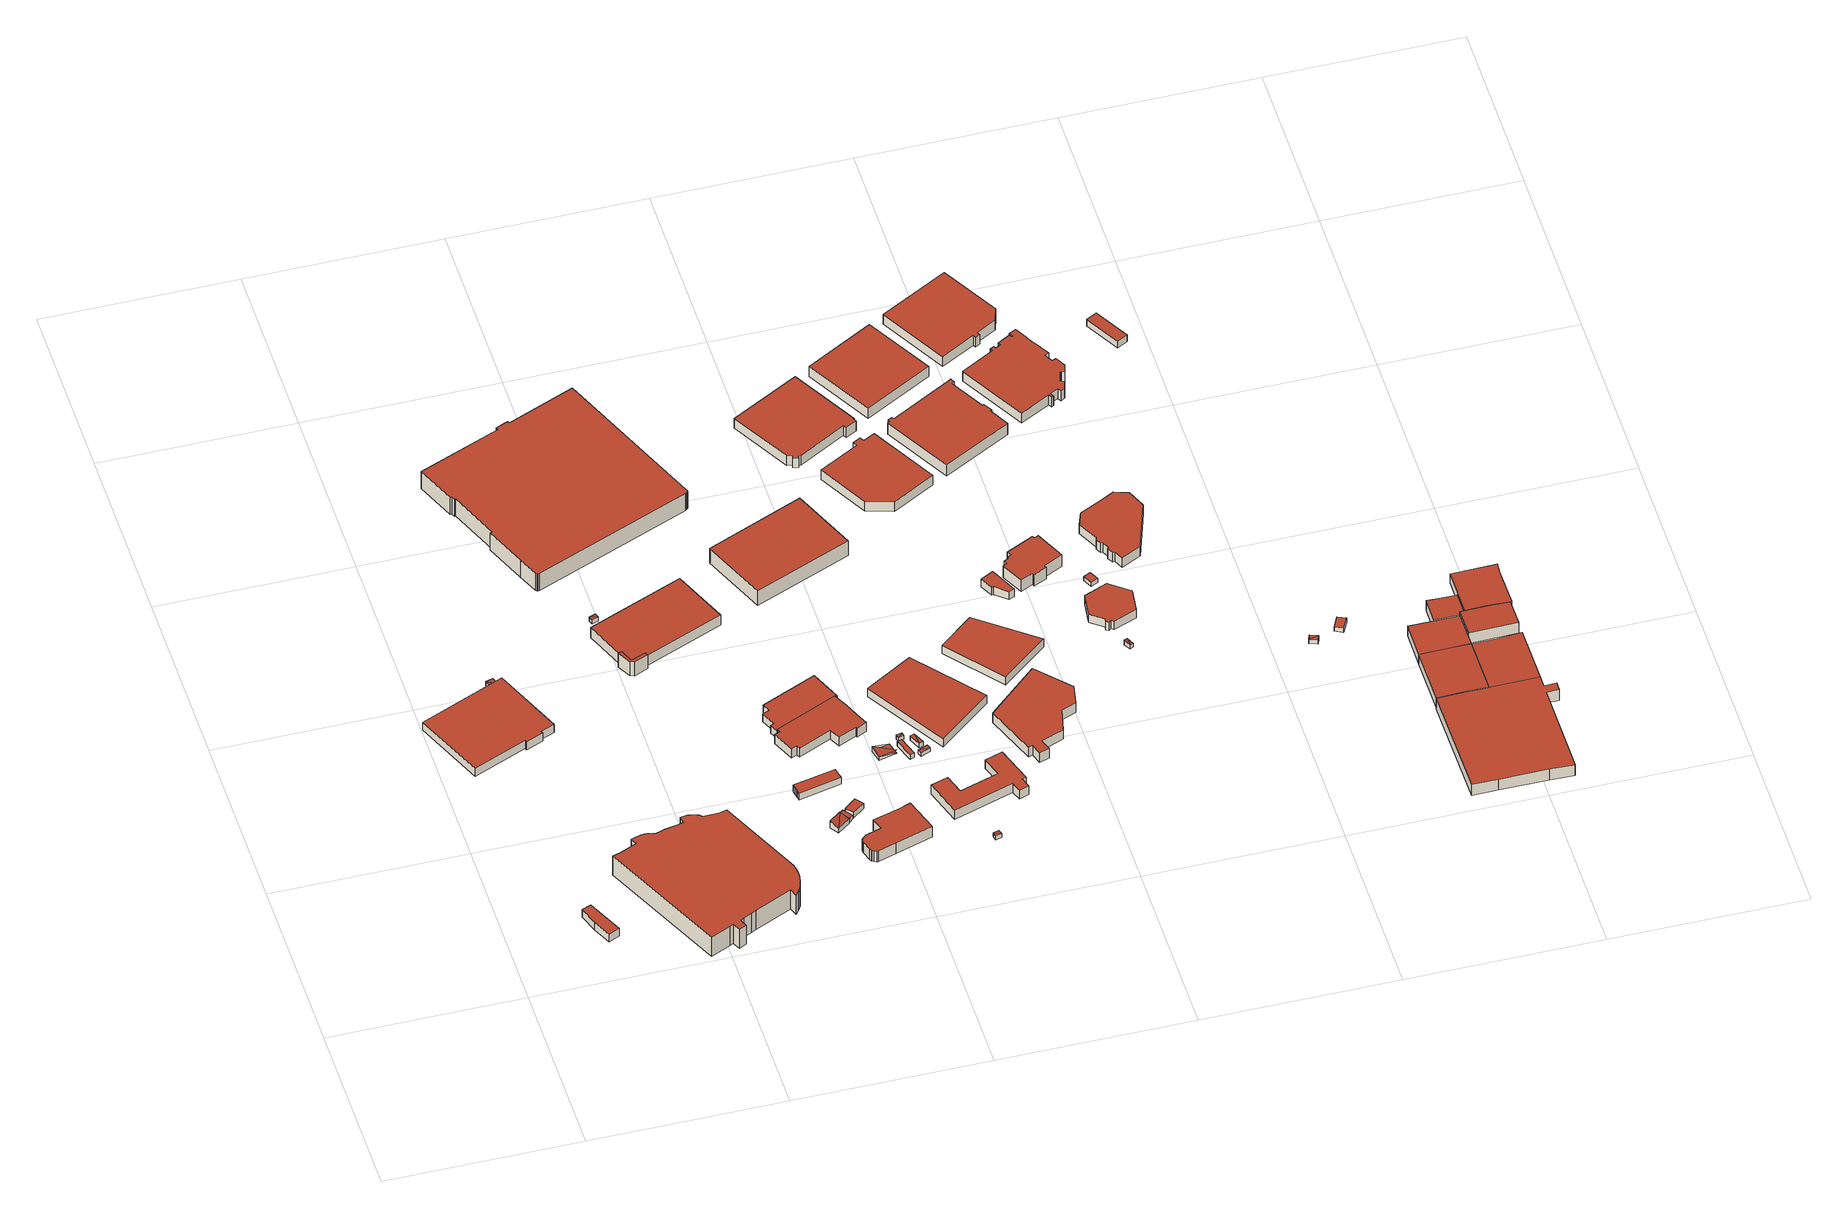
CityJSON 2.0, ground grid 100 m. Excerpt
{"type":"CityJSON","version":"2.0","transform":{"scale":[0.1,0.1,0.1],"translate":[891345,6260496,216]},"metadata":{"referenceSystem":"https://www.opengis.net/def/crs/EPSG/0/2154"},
"CityObjects":{
"building1":{"type":"Building","attributes":{"class":"Building"},"children":["building1-1"]},
"building1-1":{"type":"BuildingPart","parents":["building1"],"geometry":[{"type":"Solid","lod":"2.2","boundaries":[[[[0,1,2,3,4]],[[5,6,7,8,9]],[[9,8,3,4]],[[8,7,2,3]],[[7,6,1,2]],[[6,5,0,1]],[[5,9,4,0]]]],"semantics":{"surfaces":[{"type":"GroundSurface"},{"type":"RoofSurface"},{"type":"WallSurface","on_footprint_edge":true}],"values":[[0,1,2,2,2,2,2]]}}]},
"building2":{"type":"Building","attributes":{"class":"Building"},"children":["building2-1"]},
"building2-1":{"type":"BuildingPart","parents":["building2"],"geometry":[{"type":"Solid","lod":"2.2","boundaries":[[[[10,11,12,13,14,15,16,17]],[[18,19,20,21,22,23,24,25]],[[25,24,16,17]],[[24,23,15,16]],[[23,22,14,15]],[[22,21,13,14]],[[21,20,12,13]],[[20,19,11,12]],[[19,18,10,11]],[[18,25,17,10]]]],"semantics":{"surfaces":[{"type":"GroundSurface"},{"type":"RoofSurface"},{"type":"WallSurface","on_footprint_edge":true}],"values":[[0,1,2,2,2,2,2,2,2,2]]}}]},
"building3":{"type":"Building","attributes":{"class":"Building"},"children":["building3-1"]},
"building3-1":{"type":"BuildingPart","parents":["building3"],"geometry":[{"type":"Solid","lod":"2.2","boundaries":[[[[26,27,28]],[[29,26,28]],[[30,31,32,33]],[[28,27,32,33]],[[27,26,31,32]],[[26,29,30,31]],[[29,28,33,30]]]],"semantics":{"surfaces":[{"type":"RoofSurface","rf_azimuth":23.42,"rf_slope":3.97},{"type":"GroundSurface"},{"type":"WallSurface","on_footprint_edge":true}],"values":[[0,0,1,2,2,2,2]]}}]},
"building4":{"type":"Building","attributes":{"class":"Building"},"children":["building4-1"]},
"building4-1":{"type":"BuildingPart","parents":["building4"],"geometry":[{"type":"Solid","lod":"2.2","boundaries":[[[[34,35,36,37,38,39,40,41,42,43,44,45,46,47,48,49,50,51,52,53,54,55,56,57,58,59,60,61,62,63,64,65,66,67,68,69,70,71,72,73,74]],[[75,76,77,78,79,80,81,82,83,84,85,86,87,88,89,90,91,92,93,94,95,96,97,98,99,100,101,102,103,104,105,106,107,108,109,110,111,112,113,114,115]],[[115,114,73,74]],[[114,113,72,73]],[[113,112,71,72]],[[112,111,70,71]],[[111,110,69,70]],[[110,109,68,69]],[[109,108,67,68]],[[108,107,66,67]],[[107,106,65,66]],[[106,105,64,65]],[[105,104,63,64]],[[104,103,62,63]],[[103,102,61,62]],[[102,101,60,61]],[[101,100,59,60]],[[100,99,58,59]],[[99,98,57,58]],[[98,97,56,57]],[[97,96,55,56]],[[96,95,54,55]],[[95,94,53,54]],[[94,93,52,53]],[[93,92,51,52]],[[92,91,50,51]],[[91,90,49,50]],[[90,89,48,49]],[[89,88,47,48]],[[88,87,46,47]],[[87,86,45,46]],[[86,85,44,45]],[[85,84,43,44]],[[84,83,42,43]],[[83,82,41,42]],[[82,81,40,41]],[[81,80,39,40]],[[80,79,38,39]],[[79,78,37,38]],[[78,77,36,37]],[[77,76,35,36]],[[76,75,34,35]],[[75,115,74,34]]]],"semantics":{"surfaces":[{"type":"GroundSurface"},{"type":"RoofSurface"},{"type":"WallSurface","on_footprint_edge":true}],"values":[[0,1,2,2,2,2,2,2,2,2,2,2,2,2,2,2,2,2,2,2,2,2,2,2,2,2,2,2,2,2,2,2,2,2,2,2,2,2,2,2,2,2,2]]}}]},
"building5":{"type":"Building","attributes":{"class":"Building"},"children":["building5-1"]},
"building5-1":{"type":"BuildingPart","parents":["building5"],"geometry":[{"type":"Solid","lod":"2.2","boundaries":[[[[116,117,118,119,120,121,122]],[[123,124,125,126,127,128,129]],[[129,128,121,122]],[[128,127,120,121]],[[127,126,119,120]],[[126,125,118,119]],[[125,124,117,118]],[[124,123,116,117]],[[123,129,122,116]]]],"semantics":{"surfaces":[{"type":"GroundSurface"},{"type":"RoofSurface"},{"type":"WallSurface","on_footprint_edge":true}],"values":[[0,1,2,2,2,2,2,2,2]]}}]},
"building6":{"type":"Building","attributes":{"class":"Building"},"children":["building6-1"]},
"building6-1":{"type":"BuildingPart","parents":["building6"],"geometry":[{"type":"Solid","lod":"2.2","boundaries":[[[[130,131,132]],[[133,130,132]],[[134,135,136,137]],[[132,131,136,137]],[[131,130,135,136]],[[130,133,134,135]],[[133,132,137,134]]]],"semantics":{"surfaces":[{"type":"RoofSurface","rf_azimuth":169.18,"rf_slope":0.268},{"type":"GroundSurface"},{"type":"WallSurface","on_footprint_edge":true}],"values":[[0,0,1,2,2,2,2]]}}]},
"building7":{"type":"Building","attributes":{"class":"Building"},"children":["building7-1"]},
"building7-1":{"type":"BuildingPart","parents":["building7"],"geometry":[{"type":"Solid","lod":"2.2","boundaries":[[[[138,139,140,141]],[[142,143,144,145]],[[145,144,140,141]],[[144,143,139,140]],[[143,142,138,139]],[[142,145,141,138]]]],"semantics":{"surfaces":[{"type":"GroundSurface"},{"type":"RoofSurface"},{"type":"WallSurface","on_footprint_edge":true}],"values":[[0,1,2,2,2,2]]}}]},
"building8":{"type":"Building","attributes":{"class":"Building"},"children":["building8-1"]},
"building8-1":{"type":"BuildingPart","parents":["building8"],"geometry":[{"type":"Solid","lod":"2.2","boundaries":[[[[146,147,148]],[[149,148,147]],[[150,151,152,153]],[[149,147,152,153]],[[147,146,151,152]],[[146,148,150,151]],[[148,149,153,150]]]],"semantics":{"surfaces":[{"type":"RoofSurface","rf_azimuth":308.17,"rf_slope":16.31},{"type":"GroundSurface"},{"type":"WallSurface","on_footprint_edge":true}],"values":[[0,0,1,2,2,2,2]]}}]},
"building9":{"type":"Building","attributes":{"class":"Building"},"children":["building9-1"]},
"building9-1":{"type":"BuildingPart","parents":["building9"],"geometry":[{"type":"Solid","lod":"2.2","boundaries":[[[[154,155,156,157,158,159,160,161,162]],[[163,164,165,166,167,168,169,170,171]],[[171,170,161,162]],[[170,169,160,161]],[[169,168,159,160]],[[168,167,158,159]],[[167,166,157,158]],[[166,165,156,157]],[[165,164,155,156]],[[164,163,154,155]],[[163,171,162,154]]]],"semantics":{"surfaces":[{"type":"GroundSurface"},{"type":"RoofSurface"},{"type":"WallSurface","on_footprint_edge":true}],"values":[[0,1,2,2,2,2,2,2,2,2,2]]}}]},
"building10":{"type":"Building","attributes":{"class":"Building"},"children":["building10-1"]},
"building10-1":{"type":"BuildingPart","parents":["building10"],"geometry":[{"type":"Solid","lod":"2.2","boundaries":[[[[172,173,174,175]],[[176,177,178,179]],[[179,178,174,175]],[[178,177,173,174]],[[177,176,172,173]],[[176,179,175,172]]]],"semantics":{"surfaces":[{"type":"GroundSurface"},{"type":"RoofSurface"},{"type":"WallSurface","on_footprint_edge":true}],"values":[[0,1,2,2,2,2]]}}]},
"building11":{"type":"Building","attributes":{"class":"ParkingGarage"},"children":["building11-1"]},
"building11-1":{"type":"BuildingPart","parents":["building11"],"geometry":[{"type":"Solid","lod":"2.2","boundaries":[[[[180,181,182,183,184,185,186,187,188,189,190,191,192,193,194,195,196,197,198,199,200,201,202]],[[203,204,205,206,207,208,209,210,211,212,213,214,215,216,217,218,219,220,221,222,223,224,225]],[[225,224,201,202]],[[224,223,200,201]],[[223,222,199,200]],[[222,221,198,199]],[[221,220,197,198]],[[220,219,196,197]],[[219,218,195,196]],[[218,217,194,195]],[[217,216,193,194]],[[216,215,192,193]],[[215,214,191,192]],[[214,213,190,191]],[[213,212,189,190]],[[212,211,188,189]],[[211,210,187,188]],[[210,209,186,187]],[[209,208,185,186]],[[208,207,184,185]],[[207,206,183,184]],[[206,205,182,183]],[[205,204,181,182]],[[204,203,180,181]],[[203,225,202,180]]]],"semantics":{"surfaces":[{"type":"GroundSurface"},{"type":"RoofSurface"},{"type":"WallSurface","on_footprint_edge":true}],"values":[[0,1,2,2,2,2,2,2,2,2,2,2,2,2,2,2,2,2,2,2,2,2,2,2,2]]}}]},
"building12":{"type":"Building","attributes":{"class":"Building"},"children":["building12-1"]},
"building12-1":{"type":"BuildingPart","parents":["building12"],"geometry":[{"type":"Solid","lod":"2.2","boundaries":[[[[226,227,228,229]],[[230,231,232,233]],[[233,232,228,229]],[[232,231,227,228]],[[231,230,226,227]],[[230,233,229,226]]]],"semantics":{"surfaces":[{"type":"GroundSurface"},{"type":"RoofSurface"},{"type":"WallSurface","on_footprint_edge":true}],"values":[[0,1,2,2,2,2]]}}]},
"building13":{"type":"Building","attributes":{"class":"Building"},"children":["building13-1"]},
"building13-1":{"type":"BuildingPart","parents":["building13"],"geometry":[{"type":"Solid","lod":"2.2","boundaries":[[[[234,235,236,237,238,239,240,241,242,243,244,245,246,247,248,249,250,251,252,253]],[[254,255,256,257,258,259,260,261,262,263,264,265,266,267,268,269,270,271,272,273]],[[273,272,252,253]],[[272,271,251,252]],[[271,270,250,251]],[[270,269,249,250]],[[269,268,248,249]],[[268,267,247,248]],[[267,266,246,247]],[[266,265,245,246]],[[265,264,244,245]],[[264,263,243,244]],[[263,262,242,243]],[[262,261,241,242]],[[261,260,240,241]],[[260,259,239,240]],[[259,258,238,239]],[[258,257,237,238]],[[257,256,236,237]],[[256,255,235,236]],[[255,254,234,235]],[[254,273,253,234]]]],"semantics":{"surfaces":[{"type":"GroundSurface"},{"type":"RoofSurface"},{"type":"WallSurface","on_footprint_edge":true}],"values":[[0,1,2,2,2,2,2,2,2,2,2,2,2,2,2,2,2,2,2,2,2,2]]}}]},
"building14":{"type":"Building","attributes":{"class":"Building"},"children":["building14-1"]},
"building14-1":{"type":"BuildingPart","parents":["building14"],"geometry":[{"type":"Solid","lod":"2.2","boundaries":[[[[274,275,276,277,278,279,280,281,282,283,284,285,286,287]],[[288,289,290,291,292,293,294,295,296,297,298,299,300,301]],[[301,300,286,287]],[[300,299,285,286]],[[299,298,284,285]],[[298,297,283,284]],[[297,296,282,283]],[[296,295,281,282]],[[295,294,280,281]],[[294,293,279,280]],[[293,292,278,279]],[[292,291,277,278]],[[291,290,276,277]],[[290,289,275,276]],[[289,288,274,275]],[[288,301,287,274]]]],"semantics":{"surfaces":[{"type":"GroundSurface"},{"type":"RoofSurface"},{"type":"WallSurface","on_footprint_edge":true}],"values":[[0,1,2,2,2,2,2,2,2,2,2,2,2,2,2,2]]}}]},
"building15":{"type":"Building","attributes":{"class":"Building"},"children":["building15-1"]},
"building15-1":{"type":"BuildingPart","parents":["building15"],"geometry":[{"type":"Solid","lod":"2.2","boundaries":[[[[302,303,304,305,306,307,308,309]],[[310,311,312,313,314,315,316,317]],[[317,316,308,309]],[[316,315,307,308]],[[315,314,306,307]],[[314,313,305,306]],[[313,312,304,305]],[[312,311,303,304]],[[311,310,302,303]],[[310,317,309,302]]]],"semantics":{"surfaces":[{"type":"GroundSurface"},{"type":"RoofSurface"},{"type":"WallSurface","on_footprint_edge":true}],"values":[[0,1,2,2,2,2,2,2,2,2]]}}]},
"building16":{"type":"Building","attributes":{"class":"Building"},"children":["building16-1"]},
"building16-1":{"type":"BuildingPart","parents":["building16"],"geometry":[{"type":"MultiSurface","lod":"2.2","boundaries":[[[318,319,320]],[[321,322,323]],[[324,325,326,327]],[[321,323,326,327]],[[323,318,325,326]],[[318,320,324,325]],[[320,321,327,324]]],"semantics":{"surfaces":[{"type":"RoofSurface","rf_azimuth":283.57,"rf_slope":8.54},{"type":"RoofSurface","rf_azimuth":321.72,"rf_slope":0.901},{"type":"GroundSurface"},{"type":"WallSurface","on_footprint_edge":true}],"values":[0,1,2,3,3,3,3]}}]},
"building17":{"type":"Building","attributes":{"class":"Building"},"children":["building17-1"]},
"building17-1":{"type":"BuildingPart","parents":["building17"],"geometry":[{"type":"Solid","lod":"2.2","boundaries":[[[[328,329,330,331]],[[332,333,334,335]],[[335,334,330,331]],[[334,333,329,330]],[[333,332,328,329]],[[332,335,331,328]]]],"semantics":{"surfaces":[{"type":"GroundSurface"},{"type":"RoofSurface"},{"type":"WallSurface","on_footprint_edge":true}],"values":[[0,1,2,2,2,2]]}}]},
"building18":{"type":"Building","attributes":{"class":"Building"},"children":["building18-1"]},
"building18-1":{"type":"BuildingPart","parents":["building18"],"geometry":[{"type":"Solid","lod":"2.2","boundaries":[[[[336,337,338]],[[339,338,337]],[[340,341,342,343]],[[339,337,342,343]],[[337,336,341,342]],[[336,338,340,341]],[[338,339,343,340]]]],"semantics":{"surfaces":[{"type":"RoofSurface","rf_azimuth":20.62,"rf_slope":2.39},{"type":"GroundSurface"},{"type":"WallSurface","on_footprint_edge":true}],"values":[[0,0,1,2,2,2,2]]}}]},
"building19":{"type":"Building","attributes":{"class":"Building"},"children":["building19-1"]},
"building19-1":{"type":"BuildingPart","parents":["building19"],"geometry":[{"type":"Solid","lod":"2.2","boundaries":[[[[344,345,346]],[[347,344,346]],[[348,349,350,351]],[[346,345,350,351]],[[345,344,349,350]],[[344,347,348,349]],[[347,346,351,348]]]],"semantics":{"surfaces":[{"type":"RoofSurface","rf_azimuth":138.87,"rf_slope":0.602},{"type":"GroundSurface"},{"type":"WallSurface","on_footprint_edge":true}],"values":[[0,0,1,2,2,2,2]]}}]},
"building20":{"type":"Building","attributes":{"class":"Building"},"children":["building20-1"]},
"building20-1":{"type":"BuildingPart","parents":["building20"],"geometry":[{"type":"Solid","lod":"2.2","boundaries":[[[[352,353,354]],[[355,352,354]],[[356,357,358,359]],[[354,353,358,359]],[[353,352,357,358]],[[352,355,356,357]],[[355,354,359,356]]]],"semantics":{"surfaces":[{"type":"RoofSurface","rf_azimuth":292.14,"rf_slope":0.606},{"type":"GroundSurface"},{"type":"WallSurface","on_footprint_edge":true}],"values":[[0,0,1,2,2,2,2]]}}]},
"building21":{"type":"Building","attributes":{"class":"Building"},"children":["building21-1"]},
"building21-1":{"type":"BuildingPart","parents":["building21"],"geometry":[{"type":"Solid","lod":"2.2","boundaries":[[[[360,361,362]],[[363,362,361]],[[364,365,366,367]],[[363,361,366,367]],[[361,360,365,366]],[[360,362,364,365]],[[362,363,367,364]]]],"semantics":{"surfaces":[{"type":"RoofSurface","rf_azimuth":40.24,"rf_slope":0.474},{"type":"GroundSurface"},{"type":"WallSurface","on_footprint_edge":true}],"values":[[0,0,1,2,2,2,2]]}}]},
"building22":{"type":"Building","attributes":{"class":"Building"},"children":["building22-1"]},
"building22-1":{"type":"BuildingPart","parents":["building22"],"geometry":[{"type":"Solid","lod":"2.2","boundaries":[[[[368,369,370,371,372,373,374,375,376,377,378,379]],[[380,381,382,383,384,385,386,387,388,389,390,391]],[[391,390,378,379]],[[390,389,377,378]],[[389,388,376,377]],[[388,387,375,376]],[[387,386,374,375]],[[386,385,373,374]],[[385,384,372,373]],[[384,383,371,372]],[[383,382,370,371]],[[382,381,369,370]],[[381,380,368,369]],[[380,391,379,368]]]],"semantics":{"surfaces":[{"type":"GroundSurface"},{"type":"RoofSurface"},{"type":"WallSurface","on_footprint_edge":true}],"values":[[0,1,2,2,2,2,2,2,2,2,2,2,2,2]]}}]},
"building23":{"type":"Building","attributes":{"class":"Building"},"children":["building23-1"]},
"building23-1":{"type":"BuildingPart","parents":["building23"],"geometry":[{"type":"Solid","lod":"2.2","boundaries":[[[[392,393,394,395]],[[396,397,398,399]],[[399,398,394,395]],[[398,397,393,394]],[[397,396,392,393]],[[396,399,395,392]]]],"semantics":{"surfaces":[{"type":"GroundSurface"},{"type":"RoofSurface"},{"type":"WallSurface","on_footprint_edge":true}],"values":[[0,1,2,2,2,2]]}}]},
"building24":{"type":"Building","attributes":{"class":"Building"},"children":["building24-1"]},
"building24-1":{"type":"BuildingPart","parents":["building24"],"geometry":[{"type":"Solid","lod":"2.2","boundaries":[[[[400,401,402,403]],[[404,405,406,407]],[[407,406,402,403]],[[406,405,401,402]],[[405,404,400,401]],[[404,407,403,400]]]],"semantics":{"surfaces":[{"type":"GroundSurface"},{"type":"RoofSurface"},{"type":"WallSurface","on_footprint_edge":true}],"values":[[0,1,2,2,2,2]]}}]},
"building25":{"type":"Building","attributes":{"class":"Building"},"children":["building25-1"]},
"building25-1":{"type":"BuildingPart","parents":["building25"],"geometry":[{"type":"Solid","lod":"2.2","boundaries":[[[[408,409,410,411,412,413,414,415,416,417,418]],[[419,420,421,422,423,424,425,426,427,428,429]],[[429,428,417,418]],[[428,427,416,417]],[[427,426,415,416]],[[426,425,414,415]],[[425,424,413,414]],[[424,423,412,413]],[[423,422,411,412]],[[422,421,410,411]],[[421,420,409,410]],[[420,419,408,409]],[[419,429,418,408]]]],"semantics":{"surfaces":[{"type":"GroundSurface"},{"type":"RoofSurface"},{"type":"WallSurface","on_footprint_edge":true}],"values":[[0,1,2,2,2,2,2,2,2,2,2,2,2]]}}]},
"building26":{"type":"Building","attributes":{"class":"Building"},"children":["building26-1"]},
"building26-1":{"type":"BuildingPart","parents":["building26"],"geometry":[{"type":"Solid","lod":"2.2","boundaries":[[[[430,431,432,433]],[[434,435,436,437]],[[437,436,432,433]],[[436,435,431,432]],[[435,434,430,431]],[[434,437,433,430]]]],"semantics":{"surfaces":[{"type":"GroundSurface"},{"type":"RoofSurface"},{"type":"WallSurface","on_footprint_edge":true}],"values":[[0,1,2,2,2,2]]}}]},
"building27":{"type":"Building","attributes":{"class":"Building"},"children":["building27-1"]},
"building27-1":{"type":"BuildingPart","parents":["building27"],"geometry":[{"type":"Solid","lod":"2.2","boundaries":[[[[438,439,440,441,442,443,444,445,446,447,448,449,450]],[[451,452,453,454,455,456,457,458,459,460,461,462,463]],[[463,462,449,450]],[[462,461,448,449]],[[461,460,447,448]],[[460,459,446,447]],[[459,458,445,446]],[[458,457,444,445]],[[457,456,443,444]],[[456,455,442,443]],[[455,454,441,442]],[[454,453,440,441]],[[453,452,439,440]],[[452,451,438,439]],[[451,463,450,438]]]],"semantics":{"surfaces":[{"type":"GroundSurface"},{"type":"RoofSurface"},{"type":"WallSurface","on_footprint_edge":true}],"values":[[0,1,2,2,2,2,2,2,2,2,2,2,2,2,2]]}}]},
"building28":{"type":"Building","attributes":{"class":"Building"},"children":["building28-1"]},
"building28-1":{"type":"BuildingPart","parents":["building28"],"geometry":[{"type":"Solid","lod":"2.2","boundaries":[[[[464,465,466,467,468,469,470,471,472]],[[473,474,475,476,477,478,479,480,481]],[[481,480,471,472]],[[480,479,470,471]],[[479,478,469,470]],[[478,477,468,469]],[[477,476,467,468]],[[476,475,466,467]],[[475,474,465,466]],[[474,473,464,465]],[[473,481,472,464]]]],"semantics":{"surfaces":[{"type":"GroundSurface"},{"type":"RoofSurface"},{"type":"WallSurface","on_footprint_edge":true}],"values":[[0,1,2,2,2,2,2,2,2,2,2]]}}]},
"building29":{"type":"Building","attributes":{"class":"Building"},"children":["building29-1"]},
"building29-1":{"type":"BuildingPart","parents":["building29"],"geometry":[{"type":"Solid","lod":"2.2","boundaries":[[[[482,483,484,485,486,487,488,489]],[[490,491,492,493,494,495,496,497]],[[497,496,488,489]],[[496,495,487,488]],[[495,494,486,487]],[[494,493,485,486]],[[493,492,484,485]],[[492,491,483,484]],[[491,490,482,483]],[[490,497,489,482]]]],"semantics":{"surfaces":[{"type":"GroundSurface"},{"type":"RoofSurface"},{"type":"WallSurface","on_footprint_edge":true}],"values":[[0,1,2,2,2,2,2,2,2,2]]}}]},
"building30":{"type":"Building","attributes":{"class":"Building"},"children":["building30-1"]},
"building30-1":{"type":"BuildingPart","parents":["building30"],"geometry":[{"type":"Solid","lod":"2.2","boundaries":[[[[498,499,500,501,502,503,504,505,506,507,508,509,510,511,512,513]],[[514,515,516,517,518,519,520,521,522,523,524,525,526,527,528,529]],[[529,528,512,513]],[[528,527,511,512]],[[527,526,510,511]],[[526,525,509,510]],[[525,524,508,509]],[[524,523,507,508]],[[523,522,506,507]],[[522,521,505,506]],[[521,520,504,505]],[[520,519,503,504]],[[519,518,502,503]],[[518,517,501,502]],[[517,516,500,501]],[[516,515,499,500]],[[515,514,498,499]],[[514,529,513,498]]]],"semantics":{"surfaces":[{"type":"GroundSurface"},{"type":"RoofSurface"},{"type":"WallSurface","on_footprint_edge":true}],"values":[[0,1,2,2,2,2,2,2,2,2,2,2,2,2,2,2,2,2]]}}]},
"building31":{"type":"Building","attributes":{"class":"Building"},"children":["building31-1"]},
"building31-1":{"type":"BuildingPart","parents":["building31"],"geometry":[{"type":"Solid","lod":"2.2","boundaries":[[[[530,531,532,533]],[[534,535,536,537]],[[537,536,532,533]],[[536,535,531,532]],[[535,534,530,531]],[[534,537,533,530]]]],"semantics":{"surfaces":[{"type":"GroundSurface"},{"type":"RoofSurface"},{"type":"WallSurface","on_footprint_edge":true}],"values":[[0,1,2,2,2,2]]}}]},
"building32":{"type":"Building","attributes":{"class":"Building"},"children":["building32-1"]},
"building32-1":{"type":"BuildingPart","parents":["building32"],"geometry":[{"type":"Solid","lod":"2.2","boundaries":[[[[538,539,540]],[[541,538,540]],[[542,543,544,545]],[[540,539,544,545]],[[539,538,543,544]],[[538,541,542,543]],[[541,540,545,542]]]],"semantics":{"surfaces":[{"type":"RoofSurface","rf_azimuth":349.72,"rf_slope":10.36},{"type":"GroundSurface"},{"type":"WallSurface","on_footprint_edge":true}],"values":[[0,0,1,2,2,2,2]]}}]},
"building33":{"type":"Building","attributes":{"class":"Building"},"children":["building33-1"]},
"building33-1":{"type":"BuildingPart","parents":["building33"],"geometry":[{"type":"Solid","lod":"2.2","boundaries":[[[[546,547,548,549,550,551,552,553,554,555,556,557,558,559,560]],[[561,562,563,564,565,566,567,568,569,570,571,572,573,574,575]],[[575,574,559,560]],[[574,573,558,559]],[[573,572,557,558]],[[572,571,556,557]],[[571,570,555,556]],[[570,569,554,555]],[[569,568,553,554]],[[568,567,552,553]],[[567,566,551,552]],[[566,565,550,551]],[[565,564,549,550]],[[564,563,548,549]],[[563,562,547,548]],[[562,561,546,547]],[[561,575,560,546]]]],"semantics":{"surfaces":[{"type":"GroundSurface"},{"type":"RoofSurface"},{"type":"WallSurface","on_footprint_edge":true}],"values":[[0,1,2,2,2,2,2,2,2,2,2,2,2,2,2,2,2]]}}]},
"building34":{"type":"Building","attributes":{"class":"Building"},"children":["building34-1"]},
"building34-1":{"type":"BuildingPart","parents":["building34"],"geometry":[{"type":"Solid","lod":"2.2","boundaries":[[[[576,577,578,579,580,581,582,583,584,585]],[[586,587,588,589,590,591,592,593,594,595]],[[595,594,584,585]],[[594,593,583,584]],[[593,592,582,583]],[[592,591,581,582]],[[591,590,580,581]],[[590,589,579,580]],[[589,588,578,579]],[[588,587,577,578]],[[587,586,576,577]],[[586,595,585,576]]]],"semantics":{"surfaces":[{"type":"GroundSurface"},{"type":"RoofSurface"},{"type":"WallSurface","on_footprint_edge":true}],"values":[[0,1,2,2,2,2,2,2,2,2,2,2]]}}]},
"building35":{"type":"Building","attributes":{"class":"Building"},"children":["building35-1"]},
"building35-1":{"type":"BuildingPart","parents":["building35"],"geometry":[{"type":"Solid","lod":"2.2","boundaries":[[[[596,597,598,599]],[[600,601,602,603]],[[603,602,598,599]],[[602,601,597,598]],[[601,600,596,597]],[[600,603,599,596]]]],"semantics":{"surfaces":[{"type":"GroundSurface"},{"type":"RoofSurface"},{"type":"WallSurface","on_footprint_edge":true}],"values":[[0,1,2,2,2,2]]}}]},
"building36":{"type":"Building","attributes":{"class":"Building"},"children":["building36-1"]},
"building36-1":{"type":"BuildingPart","parents":["building36"],"geometry":[{"type":"Solid","lod":"2.2","boundaries":[[[[604,605,606,607,608,609,610,611,612,613,614,615,616,617,618,619]],[[620,621,622,623,624,625,626,627,628,629,630,631,632,633,634,635]],[[635,634,618,619]],[[634,633,617,618]],[[633,632,616,617]],[[632,631,615,616]],[[631,630,614,615]],[[630,629,613,614]],[[629,628,612,613]],[[628,627,611,612]],[[627,626,610,611]],[[626,625,609,610]],[[625,624,608,609]],[[624,623,607,608]],[[623,622,606,607]],[[622,621,605,606]],[[621,620,604,605]],[[620,635,619,604]]]],"semantics":{"surfaces":[{"type":"GroundSurface"},{"type":"RoofSurface"},{"type":"WallSurface","on_footprint_edge":true}],"values":[[0,1,2,2,2,2,2,2,2,2,2,2,2,2,2,2,2,2]]}}]},
"building37":{"type":"Building","attributes":{"class":"Building"},"children":["building37-1"]},
"building37-1":{"type":"BuildingPart","parents":["building37"],"geometry":[{"type":"Solid","lod":"2.2","boundaries":[[[[636,637,638,639,640,641,642,643,644]],[[645,646,647,648,649,650,651,652,653]],[[653,652,643,644]],[[652,651,642,643]],[[651,650,641,642]],[[650,649,640,641]],[[649,648,639,640]],[[648,647,638,639]],[[647,646,637,638]],[[646,645,636,637]],[[645,653,644,636]]]],"semantics":{"surfaces":[{"type":"GroundSurface"},{"type":"RoofSurface"},{"type":"WallSurface","on_footprint_edge":true}],"values":[[0,1,2,2,2,2,2,2,2,2,2]]}}]},
"building38":{"type":"Building","attributes":{"class":"Building"},"children":["building38-1"]},
"building38-1":{"type":"BuildingPart","parents":["building38"],"geometry":[{"type":"Solid","lod":"2.2","boundaries":[[[[654,655,656,657,658,659,660,661,662,663,664,665,666,667,668,669,670,671,672,673,674,675,676,677,678,679,680,681,682,683,684,685,686,687,688,689,690,691]],[[692,693,694,695,696,697,698,699,700,701,702,703,704,705,706,707,708,709,710,711,712,713,714,715,716,717,718,719,720,721,722,723,724,725,726,727,728,729]],[[729,728,690,691]],[[728,727,689,690]],[[727,726,688,689]],[[726,725,687,688]],[[725,724,686,687]],[[724,723,685,686]],[[723,722,684,685]],[[722,721,683,684]],[[721,720,682,683]],[[720,719,681,682]],[[719,718,680,681]],[[718,717,679,680]],[[717,716,678,679]],[[716,715,677,678]],[[715,714,676,677]],[[714,713,675,676]],[[713,712,674,675]],[[712,711,673,674]],[[711,710,672,673]],[[710,709,671,672]],[[709,708,670,671]],[[708,707,669,670]],[[707,706,668,669]],[[706,705,667,668]],[[705,704,666,667]],[[704,703,665,666]],[[703,702,664,665]],[[702,701,663,664]],[[701,700,662,663]],[[700,699,661,662]],[[699,698,660,661]],[[698,697,659,660]],[[697,696,658,659]],[[696,695,657,658]],[[695,694,656,657]],[[694,693,655,656]],[[693,692,654,655]],[[692,729,691,654]]]],"semantics":{"surfaces":[{"type":"GroundSurface"},{"type":"RoofSurface"},{"type":"WallSurface","on_footprint_edge":true}],"values":[[0,1,2,2,2,2,2,2,2,2,2,2,2,2,2,2,2,2,2,2,2,2,2,2,2,2,2,2,2,2,2,2,2,2,2,2,2,2,2,2]]}}]},
"building39":{"type":"Building","attributes":{"class":"Building"},"children":["building39-1"]},
"building39-1":{"type":"BuildingPart","parents":["building39"],"geometry":[{"type":"Solid","lod":"2.2","boundaries":[[[[730,731,732]],[[733,730,732]],[[734,735,736,737]],[[732,731,736,737]],[[731,730,735,736]],[[730,733,734,735]],[[733,732,737,734]]]],"semantics":{"surfaces":[{"type":"RoofSurface","rf_azimuth":47.46,"rf_slope":0.66},{"type":"GroundSurface"},{"type":"WallSurface","on_footprint_edge":true}],"values":[[0,0,1,2,2,2,2]]}}]},
"building40":{"type":"Building","attributes":{"class":"Building"},"children":["building40-1"]},
"building40-1":{"type":"BuildingPart","parents":["building40"],"geometry":[{"type":"Solid","lod":"2.2","boundaries":[[[[738,739,740,741]],[[742,743,744,745]],[[745,744,740,741]],[[744,743,739,740]],[[743,742,738,739]],[[742,745,741,738]]]],"semantics":{"surfaces":[{"type":"GroundSurface"},{"type":"RoofSurface"},{"type":"WallSurface","on_footprint_edge":true}],"values":[[0,1,2,2,2,2]]}}]},
"building41":{"type":"Building","attributes":{"class":"MotorVehicleStation"},"children":["building41-1"]},
"building41-1":{"type":"BuildingPart","parents":["building41"],"geometry":[{"type":"Solid","lod":"2.2","boundaries":[[[[746,747,748,749]],[[750,751,752,753]],[[753,752,748,749]],[[752,751,747,748]],[[751,750,746,747]],[[750,753,749,746]]]],"semantics":{"surfaces":[{"type":"GroundSurface"},{"type":"RoofSurface"},{"type":"WallSurface","on_footprint_edge":true}],"values":[[0,1,2,2,2,2]]}}]},
"building42":{"type":"Building","attributes":{"class":"Building"},"children":["building42-1"]},
"building42-1":{"type":"BuildingPart","parents":["building42"],"geometry":[{"type":"Solid","lod":"2.2","boundaries":[[[[754,755,756,757,758,759]],[[760,761,762,763,764,765]],[[765,764,758,759]],[[764,763,757,758]],[[763,762,756,757]],[[762,761,755,756]],[[761,760,754,755]],[[760,765,759,754]]]],"semantics":{"surfaces":[{"type":"GroundSurface"},{"type":"RoofSurface"},{"type":"WallSurface","on_footprint_edge":true}],"values":[[0,1,2,2,2,2,2,2]]}}]},
"building43":{"type":"Building","attributes":{"class":"Building"},"children":["building43-1"]},
"building43-1":{"type":"BuildingPart","parents":["building43"],"geometry":[{"type":"Solid","lod":"2.2","boundaries":[[[[766,767,768,769,770,771,772,773,774,775,776,777]],[[778,779,780,781,782,783,784,785,786,787,788,789]],[[789,788,776,777]],[[788,787,775,776]],[[787,786,774,775]],[[786,785,773,774]],[[785,784,772,773]],[[784,783,771,772]],[[783,782,770,771]],[[782,781,769,770]],[[781,780,768,769]],[[780,779,767,768]],[[779,778,766,767]],[[778,789,777,766]]]],"semantics":{"surfaces":[{"type":"GroundSurface"},{"type":"RoofSurface"},{"type":"WallSurface","on_footprint_edge":true}],"values":[[0,1,2,2,2,2,2,2,2,2,2,2,2,2]]}}]},
"building44":{"type":"Building","attributes":{"class":"Building"},"children":["building44-1"]},
"building44-1":{"type":"BuildingPart","parents":["building44"],"geometry":[{"type":"Solid","lod":"2.2","boundaries":[[[[790,791,792,793,794]],[[795,796,762,761,760]],[[760,761,793,794]],[[761,762,792,793]],[[762,796,791,792]],[[796,795,790,791]],[[795,760,794,790]]]],"semantics":{"surfaces":[{"type":"GroundSurface"},{"type":"RoofSurface"},{"type":"WallSurface","on_footprint_edge":true}],"values":[[0,1,2,2,2,2,2]]}}]},
"building45":{"type":"Building","attributes":{"class":"Building"},"children":["building45-1"]},
"building45-1":{"type":"BuildingPart","parents":["building45"],"geometry":[{"type":"Solid","lod":"2.2","boundaries":[[[[797,798,799,800,801]],[[802,803,804,805,806]],[[806,805,800,801]],[[805,804,799,800]],[[804,803,798,799]],[[803,802,797,798]],[[802,806,801,797]]]],"semantics":{"surfaces":[{"type":"GroundSurface"},{"type":"RoofSurface"},{"type":"WallSurface","on_footprint_edge":true}],"values":[[0,1,2,2,2,2,2]]}}]},
"building46":{"type":"Building","attributes":{"class":"Building"},"children":["building46-1"]},
"building46-1":{"type":"BuildingPart","parents":["building46"],"geometry":[{"type":"Solid","lod":"2.2","boundaries":[[[[807,808,809,810,811]],[[785,784,812,813,814]],[[814,813,810,811]],[[813,812,809,810]],[[812,784,808,809]],[[784,785,807,808]],[[785,814,811,807]]]],"semantics":{"surfaces":[{"type":"GroundSurface"},{"type":"RoofSurface"},{"type":"WallSurface","on_footprint_edge":true}],"values":[[0,1,2,2,2,2,2]]}}]},
"building47":{"type":"Building","attributes":{"class":"Building"},"children":["building47-1"]},
"building47-1":{"type":"BuildingPart","parents":["building47"],"geometry":[{"type":"Solid","lod":"2.2","boundaries":[[[[815,816,817,818,819,820]],[[821,822,823,824,825,826]],[[826,825,819,820]],[[825,824,818,819]],[[824,823,817,818]],[[823,822,816,817]],[[822,821,815,816]],[[821,826,820,815]]]],"semantics":{"surfaces":[{"type":"GroundSurface"},{"type":"RoofSurface"},{"type":"WallSurface","on_footprint_edge":true}],"values":[[0,1,2,2,2,2,2,2]]}}]},
"building48":{"type":"Building","attributes":{"class":"Building"},"children":["building48-1"]},
"building48-1":{"type":"BuildingPart","parents":["building48"],"geometry":[{"type":"Solid","lod":"2.2","boundaries":[[[[827,828,829,830,831,832]],[[833,834,835,836,837,838]],[[838,837,831,832]],[[837,836,830,831]],[[836,835,829,830]],[[835,834,828,829]],[[834,833,827,828]],[[833,838,832,827]]]],"semantics":{"surfaces":[{"type":"GroundSurface"},{"type":"RoofSurface"},{"type":"WallSurface","on_footprint_edge":true}],"values":[[0,1,2,2,2,2,2,2]]}}]}
},
"vertices":[
[523,276,9],[437,464,9],[390,447,9],[422,346,9],[467,250,9],[523,276,59],[437,464,59],[390,447,59],[422,346,59],[467,250,59],
[596,1671,10],[444,2040,10],[4,1854,10],[158,1488,10],[436,1604,10],[440,1594,10],[529,1631,10],[525,1642,10],[596,1671,63],[444,2040,63],[4,1854,63],[158,1488,63],[436,1604,63],[440,1594,63],[529,1631,63],[525,1642,63],
[373,2064,33],[392,2018,33],[428,2033,31],[410,2079,30],[410,2079,9],[373,2064,9],[392,2018,9],[428,2033,9],
[1089,113,8],[1131,131,8],[1158,144,8],[1350,233,8],[1367,191,8],[1386,217,8],[1399,241,8],[1409,275,8],[1415,308,8],[1416,336,8],[1414,364,8],[1409,388,8],[1207,832,8],[1167,823,8],[1084,820,8],[1072,833,8],[1055,841,8],[1040,845,8],[1019,848,8],[981,844,8],[988,806,8],[984,806,8],[962,800,8],[893,786,8],[859,776,8],[839,770,8],[824,777,8],[802,781,8],[787,781,8],[770,779,8],[747,774,8],[719,764,8],[734,731,8],[648,692,8],[605,679,8],[906,27,8],[1011,76,8],[1028,83,8],[1047,44,8],[1086,63,8],[1068,102,8],[1089,113,133],[1131,131,133],[1158,144,133],[1350,233,133],[1367,191,133],[1386,217,133],[1399,241,133],[1409,275,133],[1415,308,133],[1416,336,133],[1414,364,133],[1409,388,133],[1207,832,133],[1167,823,133],[1084,820,133],[1072,833,133],[1055,841,133],[1040,845,133],[1019,848,133],[981,844,133],[988,806,133],[984,806,133],[962,800,133],[893,786,133],[859,776,133],[839,770,133],[824,777,133],[802,781,133],[787,781,133],[770,779,133],[747,774,133],[719,764,133],[734,731,133],[648,692,133],[605,679,133],[906,27,133],[1011,76,133],[1028,83,133],[1047,44,133],[1086,63,133],[1068,102,133],
[1063,1928,17],[1135,1958,17],[1127,1975,17],[1052,1944,17],[1023,2014,17],[1006,2007,17],[1040,1935,17],[1063,1928,107],[1135,1958,107],[1127,1975,107],[1052,1944,107],[1023,2014,107],[1006,2007,107],[1040,1935,107],
[958,2342,40],[966,2319,40],[999,2331,40],[990,2354,40],[990,2354,14],[958,2342,14],[966,2319,14],[999,2331,14],
[1426,2436,15],[933,2232,15],[1052,1944,15],[1545,2147,15],[1426,2436,81],[933,2232,81],[1052,1944,81],[1545,2147,81],
[1657,638,123],[1689,596,107],[1718,685,122],[1752,643,107],[1718,685,76],[1657,638,76],[1689,596,76],[1752,643,76],
[1789,911,73],[1786,923,73],[1783,936,73],[1776,973,73],[1557,925,73],[1560,902,73],[1563,887,73],[1566,876,73],[1570,861,73],[1789,911,116],[1786,923,116],[1783,936,116],[1776,973,116],[1557,925,116],[1560,902,116],[1563,887,116],[1566,876,116],[1570,861,116],
[1777,665,78],[1740,711,78],[1718,694,78],[1756,647,78],[1777,665,104],[1740,711,104],[1718,694,104],[1756,647,104],
[772,2616,5],[777,2610,5],[783,2609,5],[791,2610,5],[1599,2942,5],[1605,2945,5],[1610,2953,5],[1609,2962,5],[1606,2968,5],[1274,3765,5],[926,3621,5],[921,3632,5],[905,3625,5],[858,3606,5],[863,3594,5],[438,3419,5],[521,3215,5],[530,3217,5],[539,3196,5],[543,3198,5],[650,2940,5],[638,2935,5],[725,2722,5],[772,2616,118],[777,2610,118],[783,2609,118],[791,2610,118],[1599,2942,118],[1605,2945,118],[1610,2953,118],[1609,2962,118],[1606,2968,118],[1274,3765,118],[926,3621,118],[921,3632,118],[905,3625,118],[858,3606,118],[863,3594,118],[438,3419,118],[521,3215,118],[530,3217,118],[539,3196,118],[543,3198,118],[650,2940,118],[638,2935,118],[725,2722,118],
[1812,759,77],[1752,711,77],[1783,672,77],[1844,720,77],[1812,759,113],[1752,711,113],[1783,672,113],[1844,720,113],
[1785,445,114],[1777,442,114],[1774,439,114],[1765,431,114],[1758,424,114],[1754,418,114],[1753,410,114],[1754,399,114],[1769,348,114],[1777,336,114],[1778,335,114],[1787,329,114],[1800,323,114],[1806,323,114],[1900,353,114],[2095,415,114],[2038,592,114],[1968,569,114],[1840,532,114],[1861,468,114],[1785,445,184],[1777,442,184],[1774,439,184],[1765,431,184],[1758,424,184],[1754,418,184],[1753,410,184],[1754,399,184],[1769,348,184],[1777,336,184],[1778,335,184],[1787,329,184],[1800,323,184],[1806,323,184],[1900,353,184],[2095,415,184],[2038,592,184],[1968,569,184],[1840,532,184],[1861,468,184],
[1658,1170,40],[1831,1249,40],[1858,1193,40],[1952,1234,40],[1955,1228,40],[2007,1252,40],[1979,1317,40],[1948,1392,40],[1912,1466,40],[1591,1323,40],[1599,1304,40],[1571,1291,40],[1622,1176,40],[1650,1189,40],[1658,1170,97],[1831,1249,97],[1858,1193,97],[1952,1234,97],[1955,1228,97],[2007,1252,97],[1979,1317,97],[1948,1392,97],[1912,1466,97],[1591,1323,97],[1599,1304,97],[1571,1291,97],[1622,1176,97],[1650,1189,97],
[1556,1451,37],[1589,1376,37],[1572,1367,37],[1591,1323,37],[1926,1472,37],[1859,1633,37],[1574,1507,37],[1592,1466,37],[1556,1451,86],[1589,1376,86],[1572,1367,86],[1591,1323,86],[1926,1472,86],[1859,1633,86],[1574,1507,86],[1592,1466,86],
[2003,1011,99],[2094,1034,99],[1987,1080,109],[2078,1102,80],[1987,1080,81],[2094,1034,79],[1987,1080,77],[2003,1011,77],[2094,1034,77],[2078,1102,77],
[2168,985,79],[2134,1089,79],[2110,1080,79],[2144,977,79],[2168,985,108],[2134,1089,108],[2110,1080,108],[2144,977,108],
[2120,1129,103],[2126,1109,103],[2147,1135,102],[2153,1116,102],[2147,1135,77],[2120,1129,77],[2126,1109,77],[2153,1116,77],
[2370,332,146],[2376,308,146],[2407,316,147],[2400,340,146],[2400,340,120],[2370,332,120],[2376,308,120],[2407,316,120],
[2190,1001,105],[2200,977,105],[2249,998,105],[2241,1022,105],[2241,1022,82],[2190,1001,82],[2200,977,82],[2249,998,82],
[2180,1101,108],[2207,1038,108],[2201,1110,107],[2228,1047,108],[2201,1110,80],[2180,1101,80],[2207,1038,80],[2228,1047,80],
[2616,633,103],[2553,828,103],[2462,798,103],[2496,695,103],[2292,629,103],[2260,734,103],[2170,704,103],[2232,509,103],[2545,610,103],[2562,557,103],[2613,574,103],[2596,626,103],[2616,633,161],[2553,828,161],[2462,798,161],[2496,695,161],[2292,629,161],[2260,734,161],[2170,704,161],[2232,509,161],[2545,610,161],[2562,557,161],[2613,574,161],[2596,626,161],
[1747,2218,23],[2248,2425,23],[2106,2764,23],[1608,2555,23],[1747,2218,119],[2248,2425,119],[2106,2764,119],[1608,2555,119],
[2605,1277,40],[2321,1620,40],[2076,1474,40],[2327,1052,40],[2605,1277,95],[2321,1620,95],[2076,1474,95],[2327,1052,95],
[2726,784,87],[2776,802,87],[2756,859,87],[2873,905,87],[2903,1031,87],[2979,1060,87],[3000,1169,87],[2845,1340,87],[2585,1101,87],[2685,834,87],[2707,842,87],[2726,784,149],[2776,802,149],[2756,859,149],[2873,905,149],[2903,1031,149],[2979,1060,149],[3000,1169,149],[2845,1340,149],[2585,1101,149],[2685,834,149],[2707,842,149],
[2966,1569,40],[2668,1804,40],[2492,1658,40],[2725,1374,40],[2966,1569,93],[2668,1804,93],[2492,1658,93],[2725,1374,93],
[2498,3212,50],[2307,3558,50],[1956,3366,50],[2125,3060,50],[2153,3053,50],[2150,3037,50],[2176,3030,50],[2179,3046,50],[2192,3043,50],[2437,3179,50],[2447,3163,50],[2503,3194,50],[2494,3210,50],[2498,3212,115],[2307,3558,115],[1956,3366,115],[2125,3060,115],[2153,3053,115],[2150,3037,115],[2176,3030,115],[2179,3046,115],[2192,3043,115],[2437,3179,115],[2447,3163,115],[2503,3194,115],[2494,3210,115],
[2256,2926,48],[2398,2667,48],[2532,2626,48],[2754,2748,48],[2563,3093,48],[2503,3061,48],[2492,3083,48],[2451,3061,48],[2462,3039,48],[2256,2926,112],[2398,2667,112],[2532,2626,112],[2754,2748,112],[2563,3093,112],[2503,3061,112],[2492,3083,112],[2451,3061,112],[2462,3039,112],
[2893,1909,51],[2920,1921,51],[2904,1954,51],[2887,1991,51],[2854,2061,51],[2787,2027,51],[2821,1959,51],[2829,1963,51],[2893,1909,102],[2920,1921,102],[2904,1954,102],[2887,1991,102],[2854,2061,102],[2787,2027,102],[2821,1959,102],[2829,1963,102],
[2904,2057,54],[2961,1942,54],[3024,1972,54],[3029,1960,54],[3096,1992,54],[3091,2004,54],[3190,2052,54],[3117,2208,54],[3097,2197,54],[3089,2209,54],[2948,2140,54],[2959,2117,54],[2941,2108,54],[2944,2100,54],[2916,2086,54],[2925,2067,54],[2904,2057,130],[2961,1942,130],[3024,1972,130],[3029,1960,130],[3096,1992,130],[3091,2004,130],[3190,2052,130],[3117,2208,130],[3097,2197,130],[3089,2209,130],[2948,2140,130],[2959,2117,130],[2941,2108,130],[2944,2100,130],[2916,2086,130],[2925,2067,130],
[2738,3797,53],[2388,3603,53],[2580,3255,53],[2931,3449,53],[2738,3797,118],[2388,3603,118],[2580,3255,118],[2931,3449,118],
[3345,1466,95],[3328,1456,98],[3347,1420,93],[3365,1429,90],[3365,1429,66],[3345,1466,66],[3328,1456,66],[3347,1420,66],
[3006,3313,43],[3020,3321,43],[3008,3342,43],[2994,3334,43],[2678,3159,43],[2672,3171,43],[2650,3159,43],[2657,3148,43],[2644,3141,43],[2835,2792,43],[3186,2985,43],[3131,3086,43],[3139,3092,43],[3113,3138,43],[3105,3132,43],[3006,3313,116],[3020,3321,116],[3008,3342,116],[2994,3334,116],[2678,3159,116],[2672,3171,116],[2650,3159,116],[2657,3148,116],[2644,3141,116],[2835,2792,116],[3186,2985,116],[3131,3086,116],[3139,3092,116],[3113,3138,116],[3105,3132,116],
[3449,1752,55],[3347,1833,55],[3226,1781,55],[3209,1655,55],[3277,1604,55],[3273,1587,55],[3287,1577,55],[3300,1587,55],[3313,1577,55],[3434,1625,55],[3449,1752,109],[3347,1833,109],[3226,1781,109],[3209,1655,109],[3277,1604,109],[3273,1587,109],[3287,1577,109],[3300,1587,109],[3313,1577,109],[3434,1625,109],
[3302,1953,53],[3264,1935,53],[3287,1886,53],[3325,1905,53],[3302,1953,79],[3264,1935,79],[3287,1886,79],[3325,1905,79],
[3462,1969,55],[3565,2019,55],[3653,2284,55],[3612,2381,55],[3541,2405,55],[3445,2356,55],[3354,2312,55],[3329,2241,55],[3381,2133,55],[3377,2119,55],[3392,2092,55],[3402,2091,55],[3419,2057,55],[3413,2044,55],[3428,2017,55],[3438,2018,55],[3462,1969,117],[3565,2019,117],[3653,2284,117],[3612,2381,117],[3541,2405,117],[3445,2356,117],[3354,2312,117],[3329,2241,117],[3381,2133,117],[3377,2119,117],[3392,2092,117],[3402,2091,117],[3419,2057,117],[3413,2044,117],[3428,2017,117],[3438,2018,117],
[3317,3661,56],[3339,3732,56],[3170,4035,56],[2819,3842,56],[3012,3492,56],[3188,3589,56],[3196,3576,56],[3220,3589,56],[3212,3603,56],[3317,3661,121],[3339,3732,121],[3170,4035,121],[2819,3842,121],[3012,3492,121],[3188,3589,121],[3196,3576,121],[3220,3589,121],[3212,3603,121],
[3518,3249,53],[3524,3247,53],[3538,3241,53],[3551,3287,53],[3523,3341,53],[3508,3333,53],[3502,3331,53],[3478,3374,53],[3484,3376,53],[3500,3384,53],[3454,3469,53],[3451,3468,53],[3426,3514,53],[3428,3515,53],[3393,3580,53],[3356,3560,53],[3366,3537,53],[3362,3535,53],[3354,3550,53],[3289,3514,53],[3298,3499,53],[3269,3484,53],[3262,3496,53],[3243,3485,53],[3250,3473,53],[3077,3377,53],[3267,3030,53],[3423,3113,53],[3432,3094,53],[3444,3101,53],[3437,3115,53],[3435,3120,53],[3476,3142,53],[3487,3123,53],[3509,3137,53],[3522,3182,53],[3506,3186,53],[3500,3188,53],[3518,3249,117],[3524,3247,117],[3538,3241,117],[3551,3287,117],[3523,3341,117],[3508,3333,117],[3502,3331,117],[3478,3374,117],[3484,3376,117],[3500,3384,117],[3454,3469,117],[3451,3468,117],[3426,3514,117],[3428,3515,117],[3393,3580,117],[3356,3560,117],[3366,3537,117],[3362,3535,117],[3354,3550,117],[3289,3514,117],[3298,3499,117],[3269,3484,117],[3262,3496,117],[3243,3485,117],[3250,3473,117],[3077,3377,117],[3267,3030,117],[3423,3113,117],[3432,3094,117],[3444,3101,117],[3437,3115,117],[3435,3120,117],[3476,3142,117],[3487,3123,117],[3509,3137,117],[3522,3182,117],[3506,3186,117],[3500,3188,117],
[4159,1197,124],[4201,1182,124],[4211,1211,124],[4170,1227,124],[4170,1227,99],[4159,1197,99],[4201,1182,99],[4211,1211,99],
[4313,1264,142],[4284,1202,142],[4326,1182,142],[4357,1243,142],[4313,1264,170],[4284,1202,170],[4326,1182,170],[4357,1243,170],
[3892,3415,60],[3792,3597,60],[3738,3567,60],[3838,3385,60],[3892,3415,103],[3792,3597,103],[3738,3567,103],[3838,3385,103],
[4875,918,108],[4750,918,108],[4618,915,108],[4618,612,108],[4751,617,108],[4876,615,108],[4875,918,171],[4750,918,171],[4618,915,171],[4618,612,171],[4751,617,171],[4876,615,171],
[5005,9,99],[5127,5,99],[5128,510,99],[5192,511,99],[5192,557,99],[5128,555,99],[5128,618,99],[4876,615,99],[4751,617,99],[4618,612,99],[4622,9,99],[4752,10,99],[5005,9,170],[5127,5,170],[5128,510,170],[5192,511,170],[5192,557,170],[5128,555,170],[5128,618,170],[4876,615,170],[4751,617,170],[4618,612,170],[4622,9,170],[4752,10,170],
[4874,1113,109],[4619,1112,109],[4618,915,109],[4750,918,109],[4875,918,109],[4874,1113,171],[4619,1112,171],
[4898,1246,113],[4824,1245,113],[4748,1247,113],[4747,1112,113],[4898,1113,113],[4898,1246,177],[4824,1245,177],[4748,1247,177],[4747,1112,177],[4898,1113,177],
[4876,615,102],[5128,618,102],[5128,927,102],[4998,919,102],[4875,918,102],[5128,927,170],[4998,919,170],[4875,918,170],
[4875,964,130],[5122,968,130],[5121,1112,130],[5011,1115,130],[4898,1113,130],[4874,1113,130],[4875,964,198],[5122,968,198],[5121,1112,198],[5011,1115,198],[4898,1113,198],[4874,1113,198],
[5011,1115,138],[5128,1112,138],[5126,1312,138],[5130,1370,138],[4898,1368,138],[4898,1113,138],[5011,1115,200],[5128,1112,200],[5126,1312,200],[5130,1370,200],[4898,1368,200],[4898,1113,200]
]}
